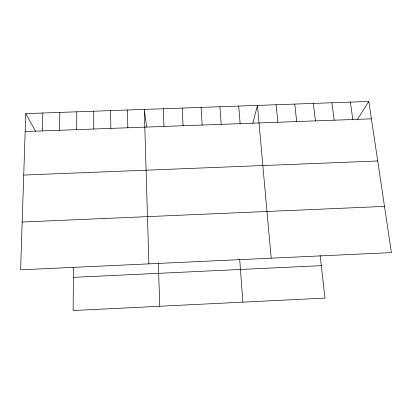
<?xml version="1.0" encoding="UTF-8"?>
<svg xmlns="http://www.w3.org/2000/svg" width="412" height="412" viewBox="0 0 412 412"><rect width="100%" height="100%" fill="white"/><g stroke="black" fill="none" stroke-linecap="round" stroke-linejoin="round"><path stroke-width="0.62" d="M76.689 129.651L76.797 111.812M73.454 267.424L73.145 310.545L325.001 298.082L320.124 255.358M59.555 130.28L59.822 112.414M42.379 130.913L42.807 113.017M25.755 113.624L20.6 269.819L391.4 252.597L368.817 101.455L25.755 113.624L35.648 131.392M252.767 123.595L257.448 105.405L271.189 258.18M357.127 119.928L368.817 101.455M73.382 277.343L321.298 265.658M22.176 222.027L384.499 206.412M23.726 175.064L377.711 160.979M25.163 131.541L371.413 118.826M350.38 102.109L352.806 119.511M146.631 126.896L144.282 109.417L148.876 263.86M331.892 102.763L334.153 120.196M313.357 103.422L315.448 120.881M294.771 104.082L296.692 121.571M276.138 104.741L277.884 122.261M238.718 106.069L240.119 123.646M239.681 259.091L242.884 302.145M219.931 106.734L221.162 124.347M201.092 107.403L202.153 125.042M182.207 108.073L183.088 125.742M163.27 108.747L163.976 126.443M158.301 262.866L159.789 306.26M127.473 110.014L127.838 127.772M110.617 110.612L110.833 128.395M93.725 111.214L93.781 129.023"/></g></svg>
